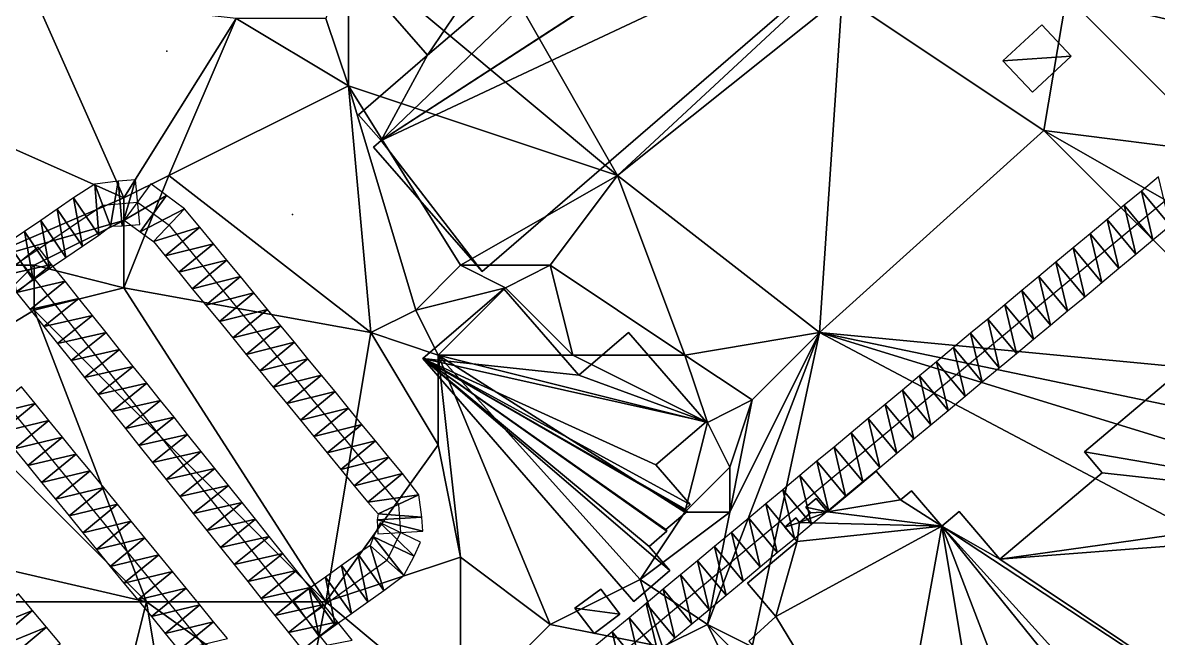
# Model space of a CAD drawing. Header units: metres. Extents: x -1103 to 901, y -902 to 905.
# Drawn here: x -485 to -383.8, y 606.8 to 661.6 of the extents above; entities that cross this region are included whole.
import ezdxf

# ---------------------------------------------------------------- set-up
doc = ezdxf.new("R2010")
doc.units = ezdxf.units.M
for name, color, linetype in [('OSM_BUILDING_FOOTPRINTS', 7, 'CONTINUOUS'), ('OSM_BUILDING_ROOFS', 1, 'CONTINUOUS'), ('OSM_BUILDING_WALLS', 8, 'CONTINUOUS'), ('OSM_ROAD_AXES', 2, 'CONTINUOUS'), ('OSM_ROAD_SURFACE', 9, 'CONTINUOUS'), ('OSM_TERRAIN', 3, 'CONTINUOUS'), ('OSM_TREES', 3, 'CONTINUOUS')]:
    doc.layers.add(name, color=color, linetype=linetype)

msp = doc.modelspace()

# ---------------------------------------------------------------- linework, layer by layer
at = {"layer": 'OSM_BUILDING_FOOTPRINTS'}
for points in [[(-416.95, 690.48, 8.06), (-416.18, 691.14, 8.06), (-413.9, 688.54, 8.06), (-414.74, 687.82, 8.06), (-408.16, 680.31, 8.06), (-408.62, 679.93, 8.06), (-403.71, 674.31, 8.06), (-444.08, 639.45, 8.06), (-453.77, 650.52, 8.06), (-453.09, 651.11, 8.06), (-455.1, 653.41, 8.06), (-448.94, 658.72, 8.06), (-456, 666.79, 8.06), (-455.31, 667.4, 8.06), (-455.67, 667.83, 8.06), (-427.66, 692.01, 8.06), (-426.93, 691.17, 8.06), (-421.59, 695.79, 8.06), (-416.95, 690.48, 8.06)], [(-394.2, 661.43, 9.74), (-391.57, 658.62, 9.74), (-395.03, 655.41, 9.74), (-397.66, 658.22, 9.74), (-394.2, 661.43, 9.74)], [(-430.57, 610.03, 9.81), (-449.37, 631.69, 9.81), (-442.13, 637.89, 9.81), (-435.45, 630.21, 9.81), (-431.02, 634, 9.81), (-424.11, 626.05, 9.81), (-428.58, 622.22, 9.81), (-425.52, 618.69, 9.81), (-425.99, 618.28, 9.81), (-425.81, 618.07, 9.81), (-427.71, 616.45, 9.81), (-427.6, 616.32, 9.81), (-429.2, 614.93, 9.81), (-427.34, 612.8, 9.81), (-430.57, 610.03, 9.81)], [(-434.1, 607.18, 9.62), (-435.8, 609.43, 9.62), (-433.5, 611.15, 9.62), (-431.8, 608.91, 9.62), (-434.1, 607.18, 9.62)]]:
    msp.add_polyline3d(points, close=True, dxfattribs=at)
msp.add_polyline3d([(-420.31, 606.51, 9.83), (-417.91, 608.71, 9.83), (-420.42, 611.66, 9.83), (-416, 615.38, 9.83), (-417.1, 616.66, 9.83), (-416.12, 617.48, 9.83), (-415.79, 617.09, 9.83), (-414.8, 617.93, 9.83), (-415.23, 618.43, 9.83), (-414.3, 619.21, 9.83), (-413.28, 618.02, 9.83), (-408.96, 621.65, 9.83), (-406.78, 619.09, 9.83), (-405.8, 619.91, 9.83), (-403.1, 616.75, 9.83), (-401.55, 618.05, 9.83), (-401.55, 618.05, 9.83), (-397.94, 613.81, 9.83), (-388.8, 621.49, 9.83), (-390.4, 623.38, 9.83), (-376.3, 635.24, 9.83)], dxfattribs=at)
at = {"layer": 'OSM_BUILDING_ROOFS'}
for points in [[(-426.93, 691.17, 58.06), (-456, 666.79, 58.06), (-448.94, 658.72, 58.06)], [(-414.74, 687.82, 58.06), (-426.93, 691.17, 58.06), (-448.94, 658.72, 58.06)], [(-453.09, 651.11, 58.06), (-408.16, 680.31, 58.06), (-414.74, 687.82, 58.06)], [(-414.74, 687.82, 58.06), (-448.94, 658.72, 58.06), (-453.09, 651.11, 58.06)], [(-453.09, 651.11, 58.06), (-408.62, 679.93, 58.06), (-408.16, 680.31, 58.06)], [(-453.09, 651.11, 58.06), (-403.71, 674.31, 58.06), (-408.62, 679.93, 58.06)], [(-453.09, 651.11, 58.06), (-444.08, 639.45, 58.06), (-403.71, 674.31, 58.06)], [(-391.57, 658.62, 14.94), (-394.2, 661.43, 14.94), (-397.66, 658.22, 14.94)], [(-448.94, 658.72, 58.06), (-455.1, 653.41, 58.06), (-453.09, 651.11, 58.06)], [(-391.57, 658.62, 14.94), (-397.66, 658.22, 14.94), (-395.03, 655.41, 14.94)], [(-453.09, 651.11, 58.06), (-453.77, 650.52, 58.06), (-444.08, 639.45, 58.06)], [(-435.45, 630.21, 15.01), (-442.13, 637.89, 15.01), (-449.37, 631.69, 15.01)], [(-363.13, 618.69, 91.83), (-376.3, 635.24, 91.83), (-390.4, 623.38, 91.83)], [(-424.11, 626.05, 15.01), (-431.02, 634, 15.01), (-435.45, 630.21, 15.01)], [(-449.37, 631.69, 15.01), (-430.57, 610.03, 15.01), (-427.34, 612.8, 15.01)], [(-449.37, 631.69, 15.01), (-427.34, 612.8, 15.01), (-429.2, 614.93, 15.01)], [(-449.37, 631.69, 15.01), (-429.2, 614.93, 15.01), (-427.6, 616.32, 15.01)], [(-449.37, 631.69, 15.01), (-427.6, 616.32, 15.01), (-427.71, 616.45, 15.01)], [(-449.37, 631.69, 15.01), (-427.71, 616.45, 15.01), (-425.81, 618.07, 15.01)], [(-449.37, 631.69, 15.01), (-425.81, 618.07, 15.01), (-425.99, 618.28, 15.01)], [(-449.37, 631.69, 15.01), (-425.99, 618.28, 15.01), (-425.52, 618.69, 15.01)], [(-449.37, 631.69, 15.01), (-425.52, 618.69, 15.01), (-428.58, 622.22, 15.01)], [(-449.37, 631.69, 15.01), (-428.58, 622.22, 15.01), (-424.11, 626.05, 15.01)], [(-435.45, 630.21, 15.01), (-449.37, 631.69, 15.01), (-424.11, 626.05, 15.01)], [(-363.13, 618.69, 91.83), (-390.4, 623.38, 91.83), (-388.8, 621.49, 91.83)], [(-406.78, 619.09, 91.83), (-408.96, 621.65, 91.83), (-413.28, 618.02, 91.83)], [(-363.13, 618.69, 91.83), (-388.8, 621.49, 91.83), (-397.94, 613.81, 91.83)], [(-403.1, 616.75, 91.83), (-405.8, 619.91, 91.83), (-406.78, 619.09, 91.83)], [(-413.28, 618.02, 91.83), (-414.3, 619.21, 91.83), (-415.23, 618.43, 91.83)], [(-403.1, 616.75, 91.83), (-406.78, 619.09, 91.83), (-413.28, 618.02, 91.83)], [(-363.99, 616.43, 91.83), (-363.13, 618.69, 91.83), (-397.94, 613.81, 91.83)], [(-415.79, 617.09, 91.83), (-416.12, 617.48, 91.83), (-417.1, 616.66, 91.83)], [(-413.28, 618.02, 91.83), (-414.8, 617.93, 91.83), (-415.79, 617.09, 91.83)], [(-403.1, 616.75, 91.83), (-413.28, 618.02, 91.83), (-415.79, 617.09, 91.83)], [(-413.28, 618.02, 91.83), (-415.23, 618.43, 91.83), (-414.8, 617.93, 91.83)], [(-397.94, 613.81, 91.83), (-401.55, 618.05, 91.83), (-403.1, 616.75, 91.83)], [(-403.1, 616.75, 91.83), (-416, 615.38, 91.83), (-417.91, 608.71, 91.83)], [(-403.1, 616.75, 91.83), (-417.91, 608.71, 91.83), (-407.61, 591.76, 91.83)], [(-415.79, 617.09, 91.83), (-417.1, 616.66, 91.83), (-416, 615.38, 91.83)], [(-403.1, 616.75, 91.83), (-415.79, 617.09, 91.83), (-416, 615.38, 91.83)], [(-403.1, 616.75, 91.83), (-407.61, 591.76, 91.83), (-396.84, 579.05, 91.83)], [(-403.1, 616.75, 91.83), (-396.84, 579.05, 91.83), (-385.27, 570.13, 91.83)], [(-403.1, 616.75, 91.83), (-385.27, 570.13, 91.83), (-373.63, 580.25, 91.83)], [(-403.1, 616.75, 91.83), (-373.63, 580.25, 91.83), (-371.59, 581.97, 91.83)], [(-403.1, 616.75, 91.83), (-371.59, 581.97, 91.83), (-357.68, 586.86, 91.83)], [(-397.94, 613.81, 91.83), (-403.1, 616.75, 91.83), (-357.68, 586.86, 91.83)], [(-397.94, 613.81, 91.83), (-357.68, 586.86, 91.83), (-363.99, 616.43, 91.83)], [(-416, 615.38, 91.83), (-420.42, 611.66, 91.83), (-417.91, 608.71, 91.83)], [(-435.8, 609.43, 14.82), (-431.8, 608.91, 14.82), (-433.5, 611.15, 14.82)], [(-435.8, 609.43, 14.82), (-434.1, 607.18, 14.82), (-431.8, 608.91, 14.82)], [(-417.91, 608.71, 91.83), (-420.31, 606.51, 91.83), (-407.61, 591.76, 91.83)]]:
    msp.add_3dface(points, dxfattribs=at)
at = {"layer": 'OSM_BUILDING_WALLS'}
for points in [[(-444.08, 639.45, 8.06), (-403.71, 674.31, 8.06), (-403.71, 674.31, 58.06)], [(-444.08, 639.45, 8.06), (-403.71, 674.31, 58.06), (-444.08, 639.45, 58.06)], [(-456, 666.79, 8.06), (-448.94, 658.72, 8.06), (-448.94, 658.72, 58.06)], [(-456, 666.79, 8.06), (-448.94, 658.72, 58.06), (-456, 666.79, 58.06)], [(-394.2, 661.43, 9.74), (-397.66, 658.22, 9.74), (-397.66, 658.22, 14.94)], [(-394.2, 661.43, 9.74), (-397.66, 658.22, 14.94), (-394.2, 661.43, 14.94)], [(-391.57, 658.62, 9.74), (-394.2, 661.43, 9.74), (-394.2, 661.43, 14.94)], [(-391.57, 658.62, 9.74), (-394.2, 661.43, 14.94), (-391.57, 658.62, 14.94)], [(-448.94, 658.72, 8.06), (-455.1, 653.41, 8.06), (-455.1, 653.41, 58.06)], [(-448.94, 658.72, 8.06), (-455.1, 653.41, 58.06), (-448.94, 658.72, 58.06)], [(-397.66, 658.22, 9.74), (-395.03, 655.41, 9.74), (-395.03, 655.41, 14.94)], [(-397.66, 658.22, 9.74), (-395.03, 655.41, 14.94), (-397.66, 658.22, 14.94)], [(-395.03, 655.41, 9.74), (-391.57, 658.62, 9.74), (-391.57, 658.62, 14.94)], [(-395.03, 655.41, 9.74), (-391.57, 658.62, 14.94), (-395.03, 655.41, 14.94)], [(-455.1, 653.41, 8.06), (-453.09, 651.11, 8.06), (-453.09, 651.11, 58.06)], [(-455.1, 653.41, 8.06), (-453.09, 651.11, 58.06), (-455.1, 653.41, 58.06)], [(-453.09, 651.11, 8.06), (-453.77, 650.52, 8.06), (-453.77, 650.52, 58.06)], [(-453.09, 651.11, 8.06), (-453.77, 650.52, 58.06), (-453.09, 651.11, 58.06)], [(-453.77, 650.52, 8.06), (-444.08, 639.45, 8.06), (-444.08, 639.45, 58.06)], [(-453.77, 650.52, 8.06), (-444.08, 639.45, 58.06), (-453.77, 650.52, 58.06)], [(-442.13, 637.89, 9.81), (-449.37, 631.69, 9.81), (-449.37, 631.69, 15.01)], [(-442.13, 637.89, 9.81), (-449.37, 631.69, 15.01), (-442.13, 637.89, 15.01)], [(-435.45, 630.21, 9.81), (-442.13, 637.89, 9.81), (-442.13, 637.89, 15.01)], [(-435.45, 630.21, 9.81), (-442.13, 637.89, 15.01), (-435.45, 630.21, 15.01)], [(-376.3, 635.24, 9.83), (-390.4, 623.38, 9.83), (-390.4, 623.38, 91.83)], [(-376.3, 635.24, 9.83), (-390.4, 623.38, 91.83), (-376.3, 635.24, 91.83)], [(-431.02, 634, 9.81), (-435.45, 630.21, 9.81), (-435.45, 630.21, 15.01)], [(-431.02, 634, 9.81), (-435.45, 630.21, 15.01), (-431.02, 634, 15.01)], [(-424.11, 626.05, 9.81), (-431.02, 634, 9.81), (-431.02, 634, 15.01)], [(-424.11, 626.05, 9.81), (-431.02, 634, 15.01), (-424.11, 626.05, 15.01)], [(-449.37, 631.69, 9.81), (-430.57, 610.03, 9.81), (-430.57, 610.03, 15.01)], [(-449.37, 631.69, 9.81), (-430.57, 610.03, 15.01), (-449.37, 631.69, 15.01)], [(-428.58, 622.22, 9.81), (-424.11, 626.05, 9.81), (-424.11, 626.05, 15.01)], [(-428.58, 622.22, 9.81), (-424.11, 626.05, 15.01), (-428.58, 622.22, 15.01)], [(-390.4, 623.38, 9.83), (-388.8, 621.49, 9.83), (-388.8, 621.49, 91.83)], [(-390.4, 623.38, 9.83), (-388.8, 621.49, 91.83), (-390.4, 623.38, 91.83)], [(-425.52, 618.69, 9.81), (-428.58, 622.22, 9.81), (-428.58, 622.22, 15.01)], [(-425.52, 618.69, 9.81), (-428.58, 622.22, 15.01), (-425.52, 618.69, 15.01)], [(-408.96, 621.65, 9.83), (-413.28, 618.02, 9.83), (-413.28, 618.02, 91.83)], [(-408.96, 621.65, 9.83), (-413.28, 618.02, 91.83), (-408.96, 621.65, 91.83)], [(-406.78, 619.09, 9.83), (-408.96, 621.65, 9.83), (-408.96, 621.65, 91.83)], [(-406.78, 619.09, 9.83), (-408.96, 621.65, 91.83), (-406.78, 619.09, 91.83)], [(-388.8, 621.49, 9.83), (-397.94, 613.81, 9.83), (-397.94, 613.81, 91.83)], [(-388.8, 621.49, 9.83), (-397.94, 613.81, 91.83), (-388.8, 621.49, 91.83)], [(-405.8, 619.91, 9.83), (-406.78, 619.09, 9.83), (-406.78, 619.09, 91.83)], [(-405.8, 619.91, 9.83), (-406.78, 619.09, 91.83), (-405.8, 619.91, 91.83)], [(-403.1, 616.75, 9.83), (-405.8, 619.91, 9.83), (-405.8, 619.91, 91.83)], [(-403.1, 616.75, 9.83), (-405.8, 619.91, 91.83), (-403.1, 616.75, 91.83)], [(-425.99, 618.28, 9.81), (-425.52, 618.69, 9.81), (-425.52, 618.69, 15.01)], [(-425.99, 618.28, 9.81), (-425.52, 618.69, 15.01), (-425.99, 618.28, 15.01)], [(-414.3, 619.21, 9.83), (-415.23, 618.43, 9.83), (-415.23, 618.43, 91.83)], [(-414.3, 619.21, 9.83), (-415.23, 618.43, 91.83), (-414.3, 619.21, 91.83)], [(-413.28, 618.02, 9.83), (-414.3, 619.21, 9.83), (-414.3, 619.21, 91.83)], [(-413.28, 618.02, 9.83), (-414.3, 619.21, 91.83), (-413.28, 618.02, 91.83)], [(-427.71, 616.45, 9.81), (-425.81, 618.07, 9.81), (-425.81, 618.07, 15.01)], [(-427.71, 616.45, 9.81), (-425.81, 618.07, 15.01), (-427.71, 616.45, 15.01)], [(-425.81, 618.07, 9.81), (-425.99, 618.28, 9.81), (-425.99, 618.28, 15.01)], [(-425.81, 618.07, 9.81), (-425.99, 618.28, 15.01), (-425.81, 618.07, 15.01)], [(-416.12, 617.48, 9.83), (-417.1, 616.66, 9.83), (-417.1, 616.66, 91.83)], [(-416.12, 617.48, 9.83), (-417.1, 616.66, 91.83), (-416.12, 617.48, 91.83)], [(-415.79, 617.09, 9.83), (-416.12, 617.48, 9.83), (-416.12, 617.48, 91.83)], [(-415.79, 617.09, 9.83), (-416.12, 617.48, 91.83), (-415.79, 617.09, 91.83)], [(-414.8, 617.93, 9.83), (-415.79, 617.09, 9.83), (-415.79, 617.09, 91.83)], [(-414.8, 617.93, 9.83), (-415.79, 617.09, 91.83), (-414.8, 617.93, 91.83)], [(-415.23, 618.43, 9.83), (-414.8, 617.93, 9.83), (-414.8, 617.93, 91.83)], [(-415.23, 618.43, 9.83), (-414.8, 617.93, 91.83), (-415.23, 618.43, 91.83)], [(-401.55, 618.05, 9.83), (-403.1, 616.75, 9.83), (-403.1, 616.75, 91.83)], [(-401.55, 618.05, 9.83), (-403.1, 616.75, 91.83), (-401.55, 618.05, 91.83)], [(-397.94, 613.81, 9.83), (-401.55, 618.05, 9.83), (-401.55, 618.05, 91.83)], [(-397.94, 613.81, 9.83), (-401.55, 618.05, 91.83), (-397.94, 613.81, 91.83)], [(-427.6, 616.32, 9.81), (-427.71, 616.45, 9.81), (-427.71, 616.45, 15.01)], [(-427.6, 616.32, 9.81), (-427.71, 616.45, 15.01), (-427.6, 616.32, 15.01)], [(-417.1, 616.66, 9.83), (-416, 615.38, 9.83), (-416, 615.38, 91.83)], [(-417.1, 616.66, 9.83), (-416, 615.38, 91.83), (-417.1, 616.66, 91.83)], [(-429.2, 614.93, 9.81), (-427.6, 616.32, 9.81), (-427.6, 616.32, 15.01)], [(-429.2, 614.93, 9.81), (-427.6, 616.32, 15.01), (-429.2, 614.93, 15.01)], [(-427.34, 612.8, 9.81), (-429.2, 614.93, 9.81), (-429.2, 614.93, 15.01)], [(-427.34, 612.8, 9.81), (-429.2, 614.93, 15.01), (-427.34, 612.8, 15.01)], [(-416, 615.38, 9.83), (-420.42, 611.66, 9.83), (-420.42, 611.66, 91.83)], [(-416, 615.38, 9.83), (-420.42, 611.66, 91.83), (-416, 615.38, 91.83)], [(-430.57, 610.03, 9.81), (-427.34, 612.8, 9.81), (-427.34, 612.8, 15.01)], [(-430.57, 610.03, 9.81), (-427.34, 612.8, 15.01), (-430.57, 610.03, 15.01)], [(-420.42, 611.66, 9.83), (-417.91, 608.71, 9.83), (-417.91, 608.71, 91.83)], [(-420.42, 611.66, 9.83), (-417.91, 608.71, 91.83), (-420.42, 611.66, 91.83)], [(-433.5, 611.15, 9.62), (-435.8, 609.43, 9.62), (-435.8, 609.43, 14.82)], [(-433.5, 611.15, 9.62), (-435.8, 609.43, 14.82), (-433.5, 611.15, 14.82)], [(-431.8, 608.91, 9.62), (-433.5, 611.15, 9.62), (-433.5, 611.15, 14.82)], [(-431.8, 608.91, 9.62), (-433.5, 611.15, 14.82), (-431.8, 608.91, 14.82)], [(-435.8, 609.43, 9.62), (-434.1, 607.18, 9.62), (-434.1, 607.18, 14.82)], [(-435.8, 609.43, 9.62), (-434.1, 607.18, 14.82), (-435.8, 609.43, 14.82)], [(-434.1, 607.18, 9.62), (-431.8, 608.91, 9.62), (-431.8, 608.91, 14.82)], [(-434.1, 607.18, 9.62), (-431.8, 608.91, 14.82), (-434.1, 607.18, 14.82)], [(-417.91, 608.71, 9.83), (-420.31, 606.51, 9.83), (-420.31, 606.51, 91.83)], [(-417.91, 608.71, 9.83), (-420.31, 606.51, 91.83), (-417.91, 608.71, 91.83)]]:
    msp.add_3dface(points, dxfattribs=at)
at = {"layer": 'OSM_ROAD_AXES'}
for points in [[(-463.19, 579.18, 9.04), (-379.47, 648.87, 12.26), (-364.92, 661.21, 12.4)], [(-491.1, 635.18, 11.82), (-489.76, 637.24, 11.85), (-485.22, 640.35, 11.87), (-477.9, 645.35, 11.49), (-474.79, 645.63, 11.4)], [(-474.79, 645.63, 11.4), (-471.98, 643.58, 11.35), (-451.52, 618.69, 11.08), (-451.36, 616.18, 11.11)], [(-472.1, 590.16, 9.6), (-460.99, 596.5, 9.94), (-456.86, 600.14, 10.24), (-455.52, 602.49, 10.44), (-457.3, 605.43, 10.55), (-459.77, 608.53, 10.7), (-485.22, 640.35, 11.87)], [(-460.99, 596.5, 9.94), (-490.36, 632.38, 11.66), (-491.1, 635.18, 11.82)], [(-451.36, 616.18, 11.11), (-452.56, 613.68, 11.06), (-459.77, 608.53, 10.7)]]:
    msp.add_polyline3d(points, dxfattribs=at)
at = {"layer": 'OSM_ROAD_SURFACE'}
for points in [[(-382.75, 643.53, 12.43), (-383.79, 647.88, 12.31), (-385.31, 646.61, 12.33)], [(-478.24, 642.69, 11.79), (-478.61, 647.22, 11.71), (-480.49, 646, 11.75)], [(-477.19, 643.48, 11.79), (-476.53, 647.48, 11.6), (-478.61, 647.22, 11.71)], [(-478.24, 642.69, 11.79), (-477.19, 643.48, 11.79), (-478.61, 647.22, 11.71)], [(-477.19, 643.48, 11.79), (-476.16, 643.5, 11.73), (-476.53, 647.48, 11.6)], [(-476.16, 643.5, 11.73), (-474.97, 647.62, 11.47), (-476.53, 647.48, 11.6)], [(-476.16, 643.5, 11.73), (-474.6, 643.64, 11.42), (-474.97, 647.62, 11.47)], [(-475.97, 644.02, 11.42), (-472.2, 646.22, 11.46), (-473.6, 647.25, 11.48)], [(-479.7, 641.69, 11.8), (-480.49, 646, 11.75), (-481.96, 645, 11.78)], [(-479.7, 641.69, 11.8), (-478.24, 642.69, 11.79), (-480.49, 646, 11.75)], [(-475.97, 644.02, 11.42), (-474.56, 642.99, 11.4), (-472.2, 646.22, 11.46)], [(-474.56, 642.99, 11.4), (-470.6, 645.02, 11.42), (-472.2, 646.22, 11.46)], [(-384.28, 642.27, 12.44), (-385.31, 646.61, 12.33), (-386.84, 645.34, 12.34)], [(-384.28, 642.27, 12.44), (-382.75, 643.53, 12.43), (-385.31, 646.61, 12.33)], [(-481.17, 640.7, 11.81), (-481.96, 645, 11.78), (-483.42, 644, 11.81)], [(-481.17, 640.7, 11.81), (-479.7, 641.69, 11.8), (-481.96, 645, 11.78)], [(-474.56, 642.99, 11.4), (-473.36, 642.13, 11.38), (-470.6, 645.02, 11.42)], [(-473.36, 642.13, 11.38), (-469.23, 643.38, 11.37), (-470.6, 645.02, 11.42)], [(-385.8, 641, 12.51), (-386.84, 645.34, 12.34), (-388.36, 644.08, 12.39)], [(-385.8, 641, 12.51), (-384.28, 642.27, 12.44), (-386.84, 645.34, 12.34)], [(-482.63, 639.7, 11.81), (-483.42, 644, 11.81), (-484.88, 643, 11.84)], [(-482.63, 639.7, 11.81), (-481.17, 640.7, 11.81), (-483.42, 644, 11.81)], [(-387.32, 639.73, 12.57), (-388.36, 644.08, 12.39), (-389.88, 642.81, 12.46)], [(-387.32, 639.73, 12.57), (-385.8, 641, 12.51), (-388.36, 644.08, 12.39)], [(-484.09, 638.7, 11.81), (-484.88, 643, 11.84), (-486.35, 642, 11.87)], [(-484.09, 638.7, 11.81), (-482.63, 639.7, 11.81), (-484.88, 643, 11.84)], [(-473.36, 642.13, 11.38), (-472.32, 640.84, 11.34), (-469.23, 643.38, 11.37)], [(-472.32, 640.84, 11.34), (-468.02, 641.92, 11.33), (-469.23, 643.38, 11.37)], [(-388.84, 638.47, 12.63), (-389.88, 642.81, 12.46), (-391.4, 641.54, 12.52)], [(-388.84, 638.47, 12.63), (-387.32, 639.73, 12.57), (-389.88, 642.81, 12.46)], [(-485.61, 637.66, 11.83), (-484.09, 638.7, 11.81), (-486.35, 642, 11.87)], [(-472.32, 640.84, 11.34), (-471.12, 639.38, 11.29), (-468.02, 641.92, 11.33)], [(-471.12, 639.38, 11.29), (-466.82, 640.46, 11.28), (-468.02, 641.92, 11.33)], [(-482.45, 640.08, 11.83), (-483.66, 641.6, 11.88), (-486.78, 639.1, 11.92)], [(-390.37, 637.2, 12.69), (-391.4, 641.54, 12.52), (-392.93, 640.27, 12.58)], [(-390.37, 637.2, 12.69), (-388.84, 638.47, 12.63), (-391.4, 641.54, 12.52)], [(-482.45, 640.08, 11.83), (-486.78, 639.1, 11.92), (-485.57, 637.58, 11.82)], [(-481.24, 638.57, 11.64), (-482.45, 640.08, 11.83), (-485.57, 637.58, 11.82)], [(-471.12, 639.38, 11.29), (-469.91, 637.91, 11.25), (-466.82, 640.46, 11.28)], [(-469.91, 637.91, 11.25), (-465.62, 638.99, 11.24), (-466.82, 640.46, 11.28)], [(-391.89, 635.93, 12.76), (-392.93, 640.27, 12.58), (-394.45, 639.01, 12.64)], [(-391.89, 635.93, 12.76), (-390.37, 637.2, 12.69), (-392.93, 640.27, 12.58)], [(-469.91, 637.91, 11.25), (-468.71, 636.45, 11.21), (-465.62, 638.99, 11.24)], [(-468.71, 636.45, 11.21), (-464.42, 637.53, 11.19), (-465.62, 638.99, 11.24)], [(-393.41, 634.66, 12.82), (-394.45, 639.01, 12.64), (-395.97, 637.74, 12.71)], [(-393.41, 634.66, 12.82), (-391.89, 635.93, 12.76), (-394.45, 639.01, 12.64)], [(-481.24, 638.57, 11.64), (-485.57, 637.58, 11.82), (-484.36, 636.07, 11.61)], [(-480.02, 637.05, 11.45), (-481.24, 638.57, 11.64), (-484.36, 636.07, 11.61)], [(-394.93, 633.4, 12.88), (-395.97, 637.74, 12.71), (-397.49, 636.47, 12.77)], [(-394.93, 633.4, 12.88), (-393.41, 634.66, 12.82), (-395.97, 637.74, 12.71)], [(-480.02, 637.05, 11.45), (-484.36, 636.07, 11.61), (-483.15, 634.55, 11.53)], [(-478.81, 635.53, 11.41), (-480.02, 637.05, 11.45), (-483.15, 634.55, 11.53)], [(-468.71, 636.45, 11.21), (-467.5, 634.99, 11.18), (-464.42, 637.53, 11.19)], [(-467.5, 634.99, 11.18), (-463.21, 636.06, 11.15), (-464.42, 637.53, 11.19)], [(-467.5, 634.99, 11.18), (-466.3, 633.52, 11.16), (-463.21, 636.06, 11.15)], [(-466.3, 633.52, 11.16), (-462.01, 634.6, 11.12), (-463.21, 636.06, 11.15)], [(-396.45, 632.13, 12.93), (-397.49, 636.47, 12.77), (-399.01, 635.21, 12.83)], [(-396.45, 632.13, 12.93), (-394.93, 633.4, 12.88), (-397.49, 636.47, 12.77)], [(-478.81, 635.53, 11.41), (-483.15, 634.55, 11.53), (-481.94, 633.04, 11.49)], [(-477.6, 634.02, 11.38), (-478.81, 635.53, 11.41), (-481.94, 633.04, 11.49)], [(-397.98, 630.86, 12.92), (-399.01, 635.21, 12.83), (-400.54, 633.94, 12.89)], [(-397.98, 630.86, 12.92), (-396.45, 632.13, 12.93), (-399.01, 635.21, 12.83)], [(-477.6, 634.02, 11.38), (-481.94, 633.04, 11.49), (-480.72, 631.52, 11.44)], [(-476.39, 632.5, 11.35), (-477.6, 634.02, 11.38), (-480.72, 631.52, 11.44)], [(-466.3, 633.52, 11.16), (-465.1, 632.06, 11.13), (-462.01, 634.6, 11.12)], [(-465.1, 632.06, 11.13), (-460.8, 633.14, 11.09), (-462.01, 634.6, 11.12)], [(-399.5, 629.6, 12.9), (-400.54, 633.94, 12.89), (-402.06, 632.67, 12.95)], [(-399.5, 629.6, 12.9), (-397.98, 630.86, 12.92), (-400.54, 633.94, 12.89)], [(-465.1, 632.06, 11.13), (-463.89, 630.6, 11.1), (-460.8, 633.14, 11.09)], [(-463.89, 630.6, 11.1), (-459.6, 631.67, 11.06), (-460.8, 633.14, 11.09)], [(-401.02, 628.33, 12.94), (-402.06, 632.67, 12.95), (-403.58, 631.4, 12.93)], [(-401.02, 628.33, 12.94), (-399.5, 629.6, 12.9), (-402.06, 632.67, 12.95)], [(-476.39, 632.5, 11.35), (-480.72, 631.52, 11.44), (-479.51, 630.01, 11.4)], [(-475.18, 630.99, 11.31), (-476.39, 632.5, 11.35), (-479.51, 630.01, 11.4)], [(-463.89, 630.6, 11.1), (-462.69, 629.13, 11.08), (-459.6, 631.67, 11.06)], [(-462.69, 629.13, 11.08), (-458.4, 630.21, 11.04), (-459.6, 631.67, 11.06)], [(-475.18, 630.99, 11.31), (-479.51, 630.01, 11.4), (-478.3, 628.49, 11.36)], [(-473.96, 629.48, 11.28), (-475.18, 630.99, 11.31), (-478.3, 628.49, 11.36)], [(-402.54, 627.06, 12.96), (-403.58, 631.4, 12.93), (-405.1, 630.14, 12.95)], [(-402.54, 627.06, 12.96), (-401.02, 628.33, 12.94), (-403.58, 631.4, 12.93)], [(-462.69, 629.13, 11.08), (-461.49, 627.67, 11.05), (-458.4, 630.21, 11.04)], [(-461.49, 627.67, 11.05), (-457.19, 628.75, 11.01), (-458.4, 630.21, 11.04)], [(-404.07, 625.79, 12.95), (-405.1, 630.14, 12.95), (-406.62, 628.87, 12.96)], [(-404.07, 625.79, 12.95), (-402.54, 627.06, 12.96), (-405.1, 630.14, 12.95)], [(-483.92, 627.67, 11.4), (-485.14, 629.16, 11.47), (-488.24, 626.63, 11.52)], [(-473.96, 629.48, 11.28), (-478.3, 628.49, 11.36), (-477.09, 626.98, 11.31)], [(-472.75, 627.96, 11.25), (-473.96, 629.48, 11.28), (-477.09, 626.98, 11.31)], [(-461.49, 627.67, 11.05), (-460.28, 626.21, 11.03), (-457.19, 628.75, 11.01)], [(-460.28, 626.21, 11.03), (-455.99, 627.28, 10.98), (-457.19, 628.75, 11.01)], [(-405.59, 624.53, 12.95), (-406.62, 628.87, 12.96), (-408.15, 627.6, 12.96)], [(-405.59, 624.53, 12.95), (-404.07, 625.79, 12.95), (-406.62, 628.87, 12.96)], [(-483.92, 627.67, 11.4), (-488.24, 626.63, 11.52), (-487.01, 625.14, 11.45)], [(-482.69, 626.17, 11.34), (-483.92, 627.67, 11.4), (-487.01, 625.14, 11.45)], [(-472.75, 627.96, 11.25), (-477.09, 626.98, 11.31), (-475.88, 625.46, 11.27)], [(-471.54, 626.45, 11.22), (-472.75, 627.96, 11.25), (-475.88, 625.46, 11.27)], [(-407.11, 623.26, 12.94), (-408.15, 627.6, 12.96), (-409.67, 626.34, 12.95)], [(-407.11, 623.26, 12.94), (-405.59, 624.53, 12.95), (-408.15, 627.6, 12.96)], [(-460.28, 626.21, 11.03), (-459.08, 624.74, 11), (-455.99, 627.28, 10.98)], [(-459.08, 624.74, 11), (-454.79, 625.82, 10.99), (-455.99, 627.28, 10.98)], [(-482.69, 626.17, 11.34), (-487.01, 625.14, 11.45), (-485.79, 623.64, 11.38)], [(-481.47, 624.68, 11.27), (-482.69, 626.17, 11.34), (-485.79, 623.64, 11.38)], [(-471.54, 626.45, 11.22), (-475.88, 625.46, 11.27), (-474.67, 623.95, 11.22)], [(-470.33, 624.93, 11.19), (-471.54, 626.45, 11.22), (-474.67, 623.95, 11.22)], [(-459.08, 624.74, 11), (-457.88, 623.28, 10.97), (-454.79, 625.82, 10.99)], [(-457.88, 623.28, 10.97), (-453.58, 624.36, 11.04), (-454.79, 625.82, 10.99)], [(-408.63, 621.99, 12.94), (-409.67, 626.34, 12.95), (-411.19, 625.07, 12.95)], [(-408.63, 621.99, 12.94), (-407.11, 623.26, 12.94), (-409.67, 626.34, 12.95)], [(-481.47, 624.68, 11.27), (-485.79, 623.64, 11.38), (-484.56, 622.15, 11.31)], [(-480.25, 623.18, 11.2), (-481.47, 624.68, 11.27), (-484.56, 622.15, 11.31)], [(-470.33, 624.93, 11.19), (-474.67, 623.95, 11.22), (-473.45, 622.43, 11.18)], [(-469.12, 623.41, 11.15), (-470.33, 624.93, 11.19), (-473.45, 622.43, 11.18)], [(-410.15, 620.73, 12.93), (-411.19, 625.07, 12.95), (-412.71, 623.8, 12.94)], [(-410.15, 620.73, 12.93), (-408.63, 621.99, 12.94), (-411.19, 625.07, 12.95)], [(-457.88, 623.28, 10.97), (-456.67, 621.81, 10.95), (-453.58, 624.36, 11.04)], [(-456.67, 621.81, 10.95), (-452.38, 622.89, 11.09), (-453.58, 624.36, 11.04)], [(-411.68, 619.46, 12.92), (-412.71, 623.8, 12.94), (-414.24, 622.53, 12.93)], [(-411.68, 619.46, 12.92), (-410.15, 620.73, 12.93), (-412.71, 623.8, 12.94)], [(-480.25, 623.18, 11.2), (-484.56, 622.15, 11.31), (-483.34, 620.65, 11.25)], [(-479.02, 621.69, 11.13), (-480.25, 623.18, 11.2), (-483.34, 620.65, 11.25)], [(-469.12, 623.41, 11.15), (-473.45, 622.43, 11.18), (-472.24, 620.92, 11.14)], [(-467.91, 621.9, 11.12), (-469.12, 623.41, 11.15), (-472.24, 620.92, 11.14)], [(-456.67, 621.81, 10.95), (-455.47, 620.35, 10.96), (-452.38, 622.89, 11.09)], [(-455.47, 620.35, 10.96), (-451.18, 621.43, 11.14), (-452.38, 622.89, 11.09)], [(-413.2, 618.19, 12.92), (-414.24, 622.53, 12.93), (-415.76, 621.27, 12.93)], [(-413.2, 618.19, 12.92), (-411.68, 619.46, 12.92), (-414.24, 622.53, 12.93)], [(-479.02, 621.69, 11.13), (-483.34, 620.65, 11.25), (-482.12, 619.15, 11.18)], [(-477.8, 620.19, 11.07), (-479.02, 621.69, 11.13), (-482.12, 619.15, 11.18)], [(-467.91, 621.9, 11.12), (-472.24, 620.92, 11.14), (-471.03, 619.4, 11.09)], [(-466.69, 620.38, 11.09), (-467.91, 621.9, 11.12), (-471.03, 619.4, 11.09)], [(-455.47, 620.35, 10.96), (-454.26, 618.89, 11.01), (-451.18, 621.43, 11.14)], [(-454.26, 618.89, 11.01), (-449.71, 619.55, 11.22), (-451.18, 621.43, 11.14)], [(-414.72, 616.92, 12.91), (-415.76, 621.27, 12.93), (-417.28, 620, 12.88)], [(-414.72, 616.92, 12.91), (-413.2, 618.19, 12.92), (-415.76, 621.27, 12.93)], [(-477.8, 620.19, 11.07), (-482.12, 619.15, 11.18), (-480.89, 617.66, 11.11)], [(-476.57, 618.7, 11.03), (-477.8, 620.19, 11.07), (-480.89, 617.66, 11.11)], [(-466.69, 620.38, 11.09), (-471.03, 619.4, 11.09), (-469.82, 617.89, 11.05)], [(-465.48, 618.87, 11.06), (-466.69, 620.38, 11.09), (-469.82, 617.89, 11.05)], [(-454.26, 618.89, 11.01), (-453.33, 617.84, 11.05), (-449.71, 619.55, 11.22)], [(-453.33, 617.84, 11.05), (-449.44, 617.56, 11.25), (-449.71, 619.55, 11.22)], [(-416.24, 615.66, 12.91), (-417.28, 620, 12.88), (-418.8, 618.73, 12.7)], [(-416.24, 615.66, 12.91), (-414.72, 616.92, 12.91), (-417.28, 620, 12.88)], [(-476.57, 618.7, 11.03), (-480.89, 617.66, 11.11), (-479.67, 616.16, 11.04)], [(-475.35, 617.2, 10.98), (-476.57, 618.7, 11.03), (-479.67, 616.16, 11.04)], [(-465.48, 618.87, 11.06), (-469.82, 617.89, 11.05), (-468.61, 616.37, 11.01)], [(-464.27, 617.36, 11.03), (-465.48, 618.87, 11.06), (-468.61, 616.37, 11.01)], [(-417.77, 614.39, 12.9), (-418.8, 618.73, 12.7), (-420.32, 617.47, 12.52)], [(-417.77, 614.39, 12.9), (-416.24, 615.66, 12.91), (-418.8, 618.73, 12.7)], [(-453.33, 617.84, 11.05), (-453.44, 617.32, 11.05), (-449.44, 617.56, 11.25)], [(-453.44, 617.32, 11.05), (-449.37, 616.31, 11.26), (-449.44, 617.56, 11.25)], [(-419.29, 613.12, 12.78), (-420.32, 617.47, 12.52), (-421.85, 616.2, 12.59)], [(-419.29, 613.12, 12.78), (-417.77, 614.39, 12.9), (-420.32, 617.47, 12.52)], [(-475.35, 617.2, 10.98), (-479.67, 616.16, 11.04), (-478.45, 614.67, 10.97)], [(-474.13, 615.71, 10.94), (-475.35, 617.2, 10.98), (-478.45, 614.67, 10.97)], [(-464.27, 617.36, 11.03), (-468.61, 616.37, 11.01), (-467.39, 614.86, 10.96)], [(-463.06, 615.84, 11), (-464.27, 617.36, 11.03), (-467.39, 614.86, 10.96)], [(-453.17, 617.04, 11.06), (-453.76, 615.79, 11.04), (-450.15, 614.07, 11.24)], [(-453.44, 617.32, 11.05), (-453.36, 616.06, 11.06), (-449.37, 616.31, 11.26)], [(-453.17, 617.04, 11.06), (-450.15, 614.07, 11.24), (-449.56, 615.32, 11.26)], [(-474.13, 615.71, 10.94), (-478.45, 614.67, 10.97), (-477.22, 613.17, 10.9)], [(-472.9, 614.21, 10.9), (-474.13, 615.71, 10.94), (-477.22, 613.17, 10.9)], [(-463.06, 615.84, 11), (-467.39, 614.86, 10.96), (-466.18, 613.34, 10.92)], [(-461.85, 614.33, 10.96), (-463.06, 615.84, 11), (-466.18, 613.34, 10.92)], [(-453.76, 615.79, 11.04), (-454.05, 615.02, 11.03), (-451.06, 612.35, 11.2)], [(-453.76, 615.79, 11.04), (-451.06, 612.35, 11.2), (-450.15, 614.07, 11.24)], [(-420.81, 611.86, 12.6), (-421.85, 616.2, 12.59), (-423.37, 614.93, 12.53)], [(-420.81, 611.86, 12.6), (-419.29, 613.12, 12.78), (-421.85, 616.2, 12.59)], [(-454.05, 615.02, 11.03), (-455.16, 614.28, 10.98), (-452.84, 611.02, 11.08)], [(-454.05, 615.02, 11.03), (-452.84, 611.02, 11.08), (-451.06, 612.35, 11.2)], [(-422.33, 610.59, 12.41), (-423.37, 614.93, 12.53), (-424.89, 613.66, 12.39)], [(-422.33, 610.59, 12.41), (-420.81, 611.86, 12.6), (-423.37, 614.93, 12.53)], [(-472.9, 614.21, 10.9), (-477.22, 613.17, 10.9), (-476, 611.68, 10.83)], [(-471.68, 612.72, 10.86), (-472.9, 614.21, 10.9), (-476, 611.68, 10.83)], [(-461.85, 614.33, 10.96), (-466.18, 613.34, 10.92), (-464.97, 611.83, 10.87)], [(-460.63, 612.81, 10.93), (-461.85, 614.33, 10.96), (-464.97, 611.83, 10.87)], [(-455.16, 614.28, 10.98), (-456.61, 613.25, 10.92), (-454.28, 610, 10.98)], [(-455.16, 614.28, 10.98), (-454.28, 610, 10.98), (-452.84, 611.02, 11.08)], [(-423.85, 609.32, 12.3), (-424.89, 613.66, 12.39), (-426.41, 612.4, 12.25)], [(-423.85, 609.32, 12.3), (-422.33, 610.59, 12.41), (-424.89, 613.66, 12.39)], [(-471.68, 612.72, 10.86), (-476, 611.68, 10.83), (-474.77, 610.18, 10.75)], [(-470.46, 611.22, 10.81), (-471.68, 612.72, 10.86), (-474.77, 610.18, 10.75)], [(-460.63, 612.81, 10.93), (-464.97, 611.83, 10.87), (-463.76, 610.31, 10.83)], [(-459.42, 611.29, 10.9), (-460.63, 612.81, 10.93), (-463.76, 610.31, 10.83)], [(-456.61, 613.25, 10.92), (-458.05, 612.22, 10.88), (-455.72, 608.96, 10.88)], [(-456.61, 613.25, 10.92), (-455.72, 608.96, 10.88), (-454.28, 610, 10.98)], [(-425.38, 608.05, 12.15), (-426.41, 612.4, 12.25), (-427.94, 611.13, 12.11)], [(-425.38, 608.05, 12.15), (-423.85, 609.32, 12.3), (-426.41, 612.4, 12.25)], [(-458.05, 612.22, 10.88), (-459.49, 611.19, 10.89), (-457.17, 607.93, 10.77)], [(-458.05, 612.22, 10.88), (-457.17, 607.93, 10.77), (-455.72, 608.96, 10.88)], [(-484.16, 609.25, 10.75), (-485.4, 610.73, 10.82), (-490, 606.88, 10.66)], [(-470.46, 611.22, 10.81), (-474.77, 610.18, 10.75), (-473.55, 608.69, 10.67)], [(-469.23, 609.73, 10.76), (-470.46, 611.22, 10.81), (-473.55, 608.69, 10.67)], [(-459.42, 611.29, 10.9), (-463.76, 610.31, 10.83), (-462.55, 608.8, 10.74)], [(-458.21, 609.78, 10.85), (-459.42, 611.29, 10.9), (-462.55, 608.8, 10.74)], [(-459.49, 611.19, 10.89), (-460.94, 610.16, 10.85), (-458.61, 606.9, 10.64)], [(-459.49, 611.19, 10.89), (-458.61, 606.9, 10.64), (-457.17, 607.93, 10.77)], [(-426.9, 606.79, 11.98), (-427.94, 611.13, 12.11), (-429.46, 609.86, 11.95)], [(-426.9, 606.79, 11.98), (-425.38, 608.05, 12.15), (-427.94, 611.13, 12.11)], [(-469.23, 609.73, 10.76), (-473.55, 608.69, 10.67), (-472.33, 607.19, 10.58)], [(-468.01, 608.23, 10.66), (-469.23, 609.73, 10.76), (-472.33, 607.19, 10.58)], [(-458.21, 609.78, 10.85), (-462.55, 608.8, 10.74), (-461.34, 607.28, 10.65)], [(-456.97, 608.23, 10.79), (-458.21, 609.78, 10.85), (-461.34, 607.28, 10.65)], [(-428.42, 605.52, 11.8), (-429.46, 609.86, 11.95), (-430.98, 608.59, 11.87)], [(-428.42, 605.52, 11.8), (-426.9, 606.79, 11.98), (-429.46, 609.86, 11.95)], [(-484.16, 609.25, 10.75), (-490, 606.88, 10.66), (-488.76, 605.39, 10.57)], [(-482.91, 607.76, 10.67), (-484.16, 609.25, 10.75), (-488.76, 605.39, 10.57)], [(-429.94, 604.25, 11.63), (-430.98, 608.59, 11.87), (-432.5, 607.33, 11.78)], [(-429.94, 604.25, 11.63), (-428.42, 605.52, 11.8), (-430.98, 608.59, 11.87)], [(-482.91, 607.76, 10.67), (-488.76, 605.39, 10.57), (-487.51, 603.91, 10.49)], [(-481.67, 606.27, 10.58), (-482.91, 607.76, 10.67), (-487.51, 603.91, 10.49)], [(-468.01, 608.23, 10.66), (-472.33, 607.19, 10.58), (-471.1, 605.7, 10.5)], [(-466.78, 606.74, 10.57), (-468.01, 608.23, 10.66), (-471.1, 605.7, 10.5)], [(-456.97, 608.23, 10.79), (-461.34, 607.28, 10.65), (-460.1, 605.73, 10.55)], [(-455.66, 606.59, 10.74), (-456.97, 608.23, 10.79), (-460.1, 605.73, 10.55)], [(-431.46, 602.99, 11.46), (-432.5, 607.33, 11.78), (-434.02, 606.06, 11.65)], [(-431.46, 602.99, 11.46), (-429.94, 604.25, 11.63), (-432.5, 607.33, 11.78)]]:
    msp.add_3dface(points, dxfattribs=at)
at = {"layer": 'OSM_TERRAIN'}
for points in [[(-456, 668, 10.3), (-432, 648, 10.36), (-448, 676, 10.19)], [(-448, 676, 10.19), (-432, 648, 10.36), (-404, 674, 10.24)], [(-432, 648, 10.36), (-412, 664, 10.53), (-404, 674, 10.24)], [(-458, 662, 10.8), (-456, 656, 10.24), (-456, 668, 10.3)], [(-456, 656, 10.24), (-432, 648, 10.36), (-456, 668, 10.3)], [(-494, 654, 13.09), (-484, 664, 13.27), (-492, 666, 13.35)], [(-366, 658, 12.23), (-378, 666, 12.05), (-392, 664, 11.65)], [(-476, 646, 11.41), (-484, 664, 13.27), (-494, 654, 13.09)], [(-476, 646, 11.41), (-466, 662, 11.5), (-484, 664, 13.27)], [(-414, 634, 12.93), (-412, 664, 10.53), (-432, 648, 10.36)], [(-414, 634, 12.93), (-394, 652, 12.05), (-412, 664, 10.53)], [(-394, 652, 12.05), (-392, 664, 11.65), (-412, 664, 10.53)], [(-394, 652, 12.05), (-378, 650, 12.23), (-392, 664, 11.65)], [(-378, 650, 12.23), (-366, 658, 12.23), (-392, 664, 11.65)], [(-472, 648, 11.45), (-466, 662, 11.5), (-476, 646, 11.41)], [(-472, 648, 11.45), (-456, 656, 10.24), (-466, 662, 11.5)], [(-466, 662, 11.5), (-456, 656, 10.24), (-458, 662, 10.8)], [(-472, 648, 11.45), (-454, 634, 10.97), (-456, 656, 10.24)], [(-454, 634, 10.97), (-450, 636, 10.99), (-456, 656, 10.24)], [(-450, 636, 10.99), (-446, 640, 10.36), (-456, 656, 10.24)], [(-446, 640, 10.36), (-432, 648, 10.36), (-456, 656, 10.24)], [(-490, 640, 11.92), (-476, 646, 11.41), (-494, 654, 13.09)], [(-414, 634, 12.93), (-372, 630, 12.83), (-394, 652, 12.05)], [(-372, 630, 12.83), (-380, 644, 12.41), (-394, 652, 12.05)], [(-380, 644, 12.41), (-378, 650, 12.23), (-394, 652, 12.05)], [(-476, 638, 11.26), (-454, 634, 10.97), (-472, 648, 11.45)], [(-476, 638, 11.26), (-472, 648, 11.45), (-476, 646, 11.41)], [(-438, 640, 10.66), (-432, 648, 10.36), (-446, 640, 10.36)], [(-426, 632, 12.08), (-432, 648, 10.36), (-438, 640, 10.66)], [(-426, 632, 12.08), (-414, 634, 12.93), (-432, 648, 10.36)], [(-476, 644, 11.71), (-476, 646, 11.41), (-490, 640, 11.92)], [(-476, 638, 11.26), (-476, 646, 11.41), (-476, 644, 11.71)], [(-484, 640, 11.87), (-476, 644, 11.71), (-490, 640, 11.92)], [(-476, 638, 11.26), (-476, 644, 11.71), (-484, 640, 11.87)], [(-484, 636, 11.52), (-484, 640, 11.87), (-494, 630, 11.72)], [(-494, 630, 11.72), (-484, 640, 11.87), (-490, 640, 11.92)], [(-484, 636, 11.52), (-476, 638, 11.26), (-484, 640, 11.87)], [(-450, 636, 10.99), (-442, 638, 11.88), (-446, 640, 10.36)], [(-442, 638, 11.88), (-438, 640, 10.66), (-446, 640, 10.36)], [(-436, 632, 11.81), (-438, 640, 10.66), (-442, 638, 11.88)], [(-436, 632, 11.81), (-426, 632, 12.08), (-438, 640, 10.66)], [(-458, 610, 10.81), (-476, 638, 11.26), (-484, 636, 11.52)], [(-458, 610, 10.81), (-454, 634, 10.97), (-476, 638, 11.26)], [(-448, 632, 11.94), (-442, 638, 11.88), (-450, 636, 10.99)], [(-448, 632, 11.94), (-436, 632, 11.81), (-442, 638, 11.88)], [(-474, 610, 10.69), (-484, 636, 11.52), (-494, 630, 11.72)], [(-474, 610, 10.69), (-458, 610, 10.81), (-484, 636, 11.52)], [(-448, 632, 11.94), (-450, 636, 10.99), (-454, 634, 10.97)], [(-448, 624, 11.22), (-454, 634, 10.97), (-458, 610, 10.81)], [(-454, 634, 10.97), (-448, 624, 11.22), (-448, 632, 11.94)], [(-426, 632, 12.08), (-420, 628, 12.78), (-414, 634, 12.93)], [(-420, 606, 12.82), (-414, 634, 12.93), (-424, 608, 12.19)], [(-424, 608, 12.19), (-414, 634, 12.93), (-422, 618, 12.68)], [(-422, 618, 12.68), (-414, 634, 12.93), (-420, 628, 12.78)], [(-420, 606, 12.82), (-346, 598, 12.85), (-414, 634, 12.93)], [(-346, 598, 12.85), (-362, 618, 12.65), (-414, 634, 12.93)], [(-362, 618, 12.65), (-366, 624, 12.75), (-414, 634, 12.93)], [(-414, 634, 12.93), (-366, 624, 12.75), (-372, 630, 12.83)], [(-438, 608, 11.61), (-430, 612, 11.96), (-448, 632, 11.94)], [(-438, 608, 11.61), (-448, 632, 11.94), (-446, 614, 11.4)], [(-430, 612, 11.96), (-426, 618, 11.94), (-448, 632, 11.94)], [(-446, 614, 11.4), (-448, 632, 11.94), (-448, 624, 11.22)], [(-426, 618, 11.94), (-424, 626, 11.95), (-448, 632, 11.94)], [(-448, 632, 11.94), (-424, 626, 11.95), (-436, 632, 11.81)], [(-424, 626, 11.95), (-426, 632, 12.08), (-436, 632, 11.81)], [(-424, 626, 11.95), (-420, 628, 12.78), (-426, 632, 12.08)], [(-500, 616, 11), (-474, 610, 10.69), (-494, 630, 11.72)], [(-422, 622, 12.68), (-420, 628, 12.78), (-424, 626, 11.95)], [(-422, 622, 12.68), (-422, 618, 12.68), (-420, 628, 12.78)], [(-426, 618, 11.94), (-422, 622, 12.68), (-424, 626, 11.95)], [(-458, 610, 10.81), (-446, 614, 11.4), (-448, 624, 11.22)], [(-426, 618, 11.94), (-422, 618, 12.68), (-422, 622, 12.68)], [(-430, 612, 11.96), (-424, 608, 12.19), (-422, 618, 12.68)], [(-430, 612, 11.96), (-422, 618, 12.68), (-426, 618, 11.94)], [(-500, 616, 11), (-492, 610, 10.78), (-474, 610, 10.69)], [(-446, 600, 10.67), (-446, 614, 11.4), (-458, 610, 10.81)], [(-446, 600, 10.67), (-438, 608, 11.61), (-446, 614, 11.4)], [(-438, 608, 11.61), (-428, 606, 11.81), (-430, 612, 11.96)], [(-428, 606, 11.81), (-424, 608, 12.19), (-430, 612, 11.96)], [(-486, 598, 10.12), (-478, 594, 9.86), (-492, 610, 10.78)], [(-478, 594, 9.86), (-474, 610, 10.69), (-492, 610, 10.78)], [(-470, 586, 9.36), (-474, 610, 10.69), (-478, 594, 9.86)], [(-470, 586, 9.36), (-460, 600, 10.11), (-474, 610, 10.69)], [(-474, 610, 10.69), (-460, 600, 10.11), (-458, 610, 10.81)], [(-460, 600, 10.11), (-446, 600, 10.67), (-458, 610, 10.81)], [(-446, 600, 10.67), (-428, 606, 11.81), (-438, 608, 11.61)], [(-420, 600, 11.63), (-424, 608, 12.19), (-428, 606, 11.81)], [(-420, 600, 11.63), (-418, 602, 12.6), (-424, 608, 12.19)], [(-418, 602, 12.6), (-420, 606, 12.82), (-424, 608, 12.19)]]:
    msp.add_3dface(points, dxfattribs=at)
at = {"layer": 'OSM_TREES'}
for p in [(-472.18, 659.07, 11.88), (-460.98, 644.53, 10.96)]:
    msp.add_point(p, dxfattribs=at)

doc.saveas('drawing.dxf')
